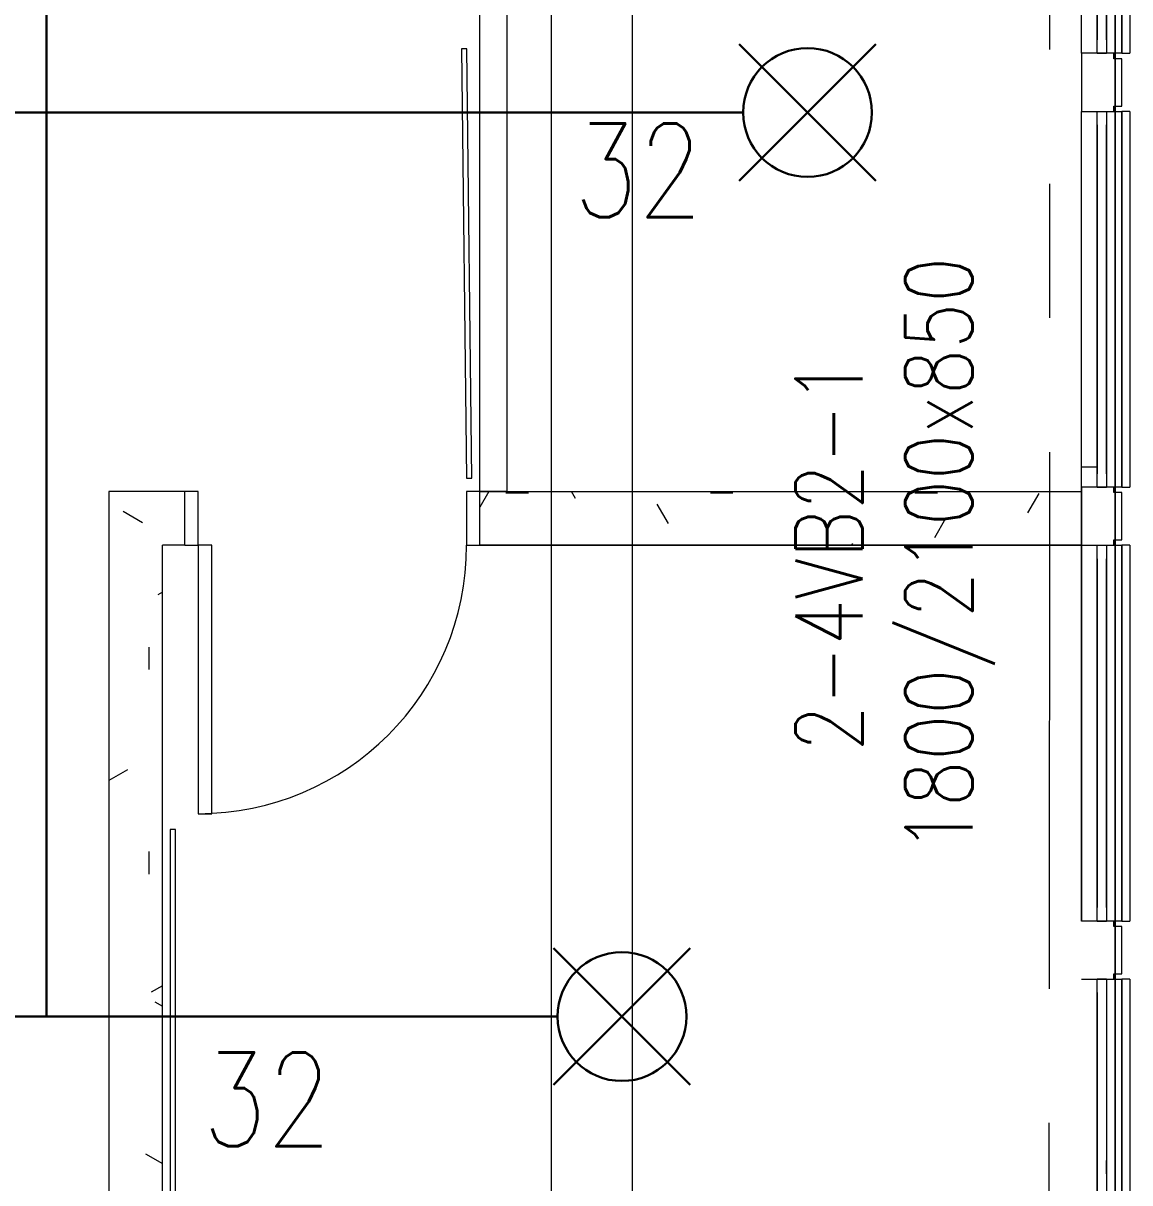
# Model space of a CAD drawing. Header units: millimetres. Extents: x -47219 to 440296, y -79832 to 7189.
# Drawn here: x 3013 to 7137, y -74033 to -69712 of the extents above; entities that cross this region are included whole.
import ezdxf

# ---------------------------------------------------------------- set-up
doc = ezdxf.new("R2010")
doc.units = ezdxf.units.MM
doc.linetypes.add('BLK_2 - 3RD STOREY  LOWER ROOF PLAN-archi clean_25 SEPT 2024$0$IDA - Grid Line', pattern=[3500, 2000, -500, 500, -500])
for name, color, linetype, lineweight in [('BLK_2 - 3RD STOREY  LOWER ROOF PLAN-archi clean_25 SEPT 2024$0$1599_DB_A_BLK2_HQ_R21-2ND STOREY 20230517--$0$S-_COLN----_E', 8, 'Continuous', 9), ('BLK_2 - 3RD STOREY  LOWER ROOF PLAN-archi clean_25 SEPT 2024$0$1599_DB_A_BLK2_HQ_R21-3RD STOREY 230517$0$A-_DOOR----_E', 8, 'Continuous', 9), ('BLK_2 - 3RD STOREY  LOWER ROOF PLAN-archi clean_25 SEPT 2024$0$1599_DB_A_BLK2_HQ_R21-3RD STOREY 230517$0$A-_GENM----_M', 8, 'Continuous', 9), ('BLK_2 - 3RD STOREY  LOWER ROOF PLAN-archi clean_25 SEPT 2024$0$1599_DB_A_BLK2_HQ_R21-3RD STOREY 230517$0$A-_WALL----_H-1', 8, 'Continuous', 9), ('BLK_2 - 3RD STOREY  LOWER ROOF PLAN-archi clean_25 SEPT 2024$0$1599_DB_A_BLK2_HQ_R21-3RD STOREY 230517$0$A-_WALL----_H-2', 8, 'Continuous', 9), ('BLK_2 - 3RD STOREY  LOWER ROOF PLAN-archi clean_25 SEPT 2024$0$1599_DB_A_BLK2_HQ_R21-3RD STOREY 230517$0$A-_WIND----_E', 8, 'Continuous', 9), ('BLK_2 - 3RD STOREY  LOWER ROOF PLAN-archi clean_25 SEPT 2024$0$1599_DB_A_BLK2_HQ_R21-3RD STOREY 230517$0$S-_COLN----_E', 8, 'Continuous', 9), ('BLK_2 - 3RD STOREY  LOWER ROOF PLAN-archi clean_25 SEPT 2024$0$A-_FLOR----_E', 8, 'Continuous', 9), ('BLK_2 - 3RD STOREY  LOWER ROOF PLAN-archi clean_25 SEPT 2024$0$A-_FURT----_E', 8, 'Continuous', 9), ('BLK_2 - 3RD STOREY  LOWER ROOF PLAN-archi clean_25 SEPT 2024$0$A-_GENM----_M', 8, 'Continuous', 9), ('BLK_2 - 3RD STOREY  LOWER ROOF PLAN-archi clean_25 SEPT 2024$0$A-_WALL----_E', 8, 'Continuous', 9), ('BLK_2 - 3RD STOREY  LOWER ROOF PLAN-archi clean_25 SEPT 2024$0$A-_WALL----_E-1', 8, 'Continuous', 18), ('BLK_2 - 3RD STOREY  LOWER ROOF PLAN-archi clean_25 SEPT 2024$0$A-_WIND----_E', 8, 'Continuous', 9), ('BLK_2 - 3RD STOREY  LOWER ROOF PLAN-archi clean_25 SEPT 2024$0$S-_ANOTGRID_E-1', 8, 'BLK_2 - 3RD STOREY  LOWER ROOF PLAN-archi clean_25 SEPT 2024$0$IDA - Grid Line', 9), ('M-_SPRKPIEX_E-', 1, 'Continuous', 30), ('NW_BEAM AND COLUMN', 134, 'Continuous', 5), ('S-_LINE----_N-', 140, 'Continuous', 18), ('S-TEXT', 140, 'Continuous', 18)]:
    doc.layers.add(name, color=color, linetype=linetype, lineweight=lineweight)
doc.layers.add('M-_FIRESPRK_T-', color=7, linetype='Continuous')
doc.styles.add('RomanS_5', font='romans__.ttf', dxfattribs={"width": 0.8, "height": 250})
doc.styles.add('Simplex', font='SIMPLEX.shx', dxfattribs={"width": 0.8, "height": 2.5})
pattern_1 = [(0, (-131307.08, -42727.71), (1016, 254), [83.82, -678.18, 83.82, -678.18, -4064]), (0, (-131307.08, -42727.71), (1016, 254), [-1524, 83.82, -1440.18, 83.82, -678.18, -1778]), (0, (-131307.08, -42727.71), (1016, 254), [-3810, 83.82, -424.18, 83.82, -1186.18]), (120, (-130926.08, -42600.71), (-727.97045, 752.8818), [83.82, -678.18, 83.82, -678.18, -4064]), (120, (-130926.08, -42600.71), (-727.97045, 752.8818), [-1524, 83.82, -1440.18, 83.82, -678.18, -1778]), (120, (-130926.08, -42600.71), (-727.97045, 752.8818), [-3810, 83.82, -424.18, 83.82, -1186.18]), (240, (-130799.08, -42092.71), (-288.02955, -1006.8818), [83.82, -678.18, 83.82, -678.18, -4064]), (240, (-130799.08, -42092.71), (-288.02955, -1006.8818), [-1524, 83.82, -1440.18, 83.82, -678.18, -1778]), (240, (-130799.08, -42092.71), (-288.02955, -1006.8818), [-3810, 83.82, -424.18, 83.82, -1186.18])]

# ---------------------------------------------------------------- blocks, each defined once
blk = doc.blocks.new('3rd Structure')
at = {"layer": 'NW_BEAM AND COLUMN', "color": 8}
for p, q in [((-23450, -79450), (-23450, -50650)), ((-23150, -50650), (-23150, -79450)), ((-21350, -79450), (-21350, -50650)), ((-21350, -50650), (-21350, -79450))]:
    blk.add_line(p, q, dxfattribs=at)
at = {"layer": 'S-TEXT', "color": 8, "insert": (-22541.4, -75668.4), "char_height": 250, "width": 2959.115, "attachment_point": 2, "rotation": 90, "line_spacing_factor": 0.983083, "style": 'RomanS_5'}
blk.add_mtext('2-4VB2-1\\P1800/2100x850', dxfattribs=at)
blk = doc.blocks.new('Under B spk')
for p, q in [((318.2, -318.2), (-318.2, 318.2)), ((318.2, 318.2), (-318.2, -318.2))]:
    blk.add_line(p, q)
blk.add_circle((0, 0), 300)
blk = doc.blocks.new('BLK_2 - 3RD STOREY  LOWER ROOF PLAN-archi clean_25 SEPT 2024$0$1599_DB_A_BLK2_HQ_R21-3RD STOREY 230517$0$IDA - Casement w Top Hung - 2 Panels - 1400L X 1500H - B2-AW02-3436906-LINKVIEW_BLK2_3RD STOREY')
at = {"layer": 'BLK_2 - 3RD STOREY  LOWER ROOF PLAN-archi clean_25 SEPT 2024$0$1599_DB_A_BLK2_HQ_R21-3RD STOREY 230517$0$A-_WIND----_E'}
for p, q in [((-700, 17.5), (700, 17.5)), ((-700, 17.5), (-700, -17.5)), ((700, 17.5), (700, -17.5)), ((700, -17.5), (-700, -17.5))]:
    blk.add_line(p, q, dxfattribs=at)
blk = doc.blocks.new('BLK_2 - 3RD STOREY  LOWER ROOF PLAN-archi clean_25 SEPT 2024$0$fds')
at = {"layer": 'BLK_2 - 3RD STOREY  LOWER ROOF PLAN-archi clean_25 SEPT 2024$0$1599_DB_A_BLK2_HQ_R21-3RD STOREY 230517$0$A-_DOOR----_E'}
for p, q in [((13654.1, -64400.4), (13604.1, -64400.4)), ((13654.1, -64600.4), (13654.1, -64400.4)), ((14704.1, -64400.4), (14654.1, -64400.4)), ((14654.1, -64400.4), (14654.1, -64600.4)), ((13604.1, -64600.4), (13654.1, -64600.4)), ((13654.1, -64600.4), (13654.1, -65600.4)), ((13704.1, -64600.4), (13654.1, -64600.4)), ((13704.1, -65600.4), (13704.1, -64600.4)), ((14654.1, -64600.4), (14704.1, -64600.4)), ((13654.1, -65600.4), (13704.1, -65600.4))]:
    blk.add_line(p, q, dxfattribs=at)
blk.add_arc((13654.1, -64600.4), 1000, 270, 0, dxfattribs=at)
at = {"layer": 'BLK_2 - 3RD STOREY  LOWER ROOF PLAN-archi clean_25 SEPT 2024$0$1599_DB_A_BLK2_HQ_R21-3RD STOREY 230517$0$S-_COLN----_E'}
for p, q in [((13604.1, -64600.4), (13604.1, -64400.4)), ((14703.4, -64600.4), (14703.4, -64400.4))]:
    blk.add_line(p, q, dxfattribs=at)
blk = doc.blocks.new('BLK_2 - 3RD STOREY  LOWER ROOF PLAN-archi clean_25 SEPT 2024$0$IDA - Casement w Top Hung - 2 Panels - 1400L X 1500H - B2-AW02-3436906-BLK 2 3RD STOREY PLAN')
at = {"layer": 'BLK_2 - 3RD STOREY  LOWER ROOF PLAN-archi clean_25 SEPT 2024$0$A-_WIND----_E'}
for p, q in [((-700, 17.5), (700, 17.5)), ((-700, 17.5), (-700, -17.5)), ((-650, 17.5), (-615, 17.5)), ((-650, 17.5), (-25, 17.5)), ((-650, 17.5), (650, 17.5)), ((-650, 17.5), (650, 17.5)), ((-615, 17.5), (-35, 17.5)), ((-615, 17.5), (-60, 17.5)), ((-35, 17.5), (0, 17.5)), ((25, 17.5), (-24.9, 17.5)), ((0, 17.5), (35, 17.5)), ((25, 17.5), (650, 17.5)), ((35, 17.5), (615, 17.5)), ((60, 17.5), (615, 17.5)), ((615, 17.5), (650, 17.5)), ((700, 17.5), (700, -17.5)), ((700, -17.5), (-700, -17.5)), ((-615, -17.5), (-650, -17.5)), ((-25, -17.5), (-650, -17.5)), ((650, -17.5), (-650, -17.5)), ((-650, -17.5), (650, -17.5)), ((-35, -17.5), (-615, -17.5)), ((-60, -17.5), (-615, -17.5)), ((0, -17.5), (-35, -17.5)), ((25, -17.5), (-24.9, -17.5)), ((35, -17.5), (0, -17.5)), ((650, -17.5), (25, -17.5)), ((615, -17.5), (35, -17.5)), ((615, -17.5), (60, -17.5)), ((650, -17.5), (615, -17.5))]:
    blk.add_line(p, q, dxfattribs=at)
blk = doc.blocks.new('BLK_2 - 3RD STOREY  LOWER ROOF PLAN-archi clean_25 SEPT 2024$0$IDA - Casement w Top Hung - 2 Panels - 1400L X 1500H - B2-AW02-3436905-BLK 2 3RD STOREY PLAN')
at = {"layer": 'BLK_2 - 3RD STOREY  LOWER ROOF PLAN-archi clean_25 SEPT 2024$0$A-_WIND----_E'}
for p, q in [((-700, 17.5), (700, 17.5)), ((-700, 17.5), (-700, -17.5)), ((-615, 17.5), (-650, 17.5)), ((-650, 17.5), (-25, 17.5)), ((-650, 17.5), (650, 17.5)), ((650, 17.5), (-650, 17.5)), ((-35, 17.5), (-615, 17.5)), ((-615, 17.5), (-60, 17.5)), ((0, 17.5), (-35, 17.5)), ((-24.9, 17.5), (25, 17.5)), ((35, 17.5), (0, 17.5)), ((25, 17.5), (650, 17.5)), ((615, 17.5), (35, 17.5)), ((60, 17.5), (615, 17.5)), ((650, 17.5), (615, 17.5)), ((700, 17.5), (700, -17.5)), ((700, -17.5), (-700, -17.5)), ((-650, -17.5), (-615, -17.5)), ((-25, -17.5), (-650, -17.5)), ((650, -17.5), (-650, -17.5)), ((650, -17.5), (-650, -17.5)), ((-615, -17.5), (-35, -17.5)), ((-60, -17.5), (-615, -17.5)), ((-35, -17.5), (0, -17.5)), ((-24.9, -17.5), (25, -17.5)), ((0, -17.5), (35, -17.5)), ((650, -17.5), (25, -17.5)), ((35, -17.5), (615, -17.5)), ((615, -17.5), (60, -17.5)), ((615, -17.5), (650, -17.5))]:
    blk.add_line(p, q, dxfattribs=at)
blk = doc.blocks.new('BLK_2 - 3RD STOREY  LOWER ROOF PLAN-archi clean_25 SEPT 2024$0$IDA - Casement w Top Hung - 2 Panels - 1400L X 1500H - B2-AW02-V4-BLK 2 3RD STOREY PLAN')
at = {"layer": 'BLK_2 - 3RD STOREY  LOWER ROOF PLAN-archi clean_25 SEPT 2024$0$A-_WIND----_E'}
for p, q in [((-700, 17.5), (700, 17.5)), ((-700, 17.5), (-700, -17.5)), ((-615, 17.5), (-650, 17.5)), ((-650, 17.5), (-25, 17.5)), ((-650, 17.5), (650, 17.5)), ((650, 17.5), (-650, 17.5)), ((-35, 17.5), (-615, 17.5)), ((-615, 17.5), (-60, 17.5)), ((-2.3, 17.5), (-35, 17.5)), ((-24.9, 17.5), (25, 17.5)), ((35, 17.5), (0, 17.5)), ((25, 17.5), (650, 17.5)), ((615, 17.5), (35, 17.5)), ((60, 17.5), (615, 17.5)), ((650, 17.5), (615, 17.5)), ((700, 17.5), (700, -17.5)), ((700, -17.5), (-700, -17.5)), ((-650, -17.5), (-615, -17.5)), ((-25, -17.5), (-650, -17.5)), ((650, -17.5), (-650, -17.5)), ((650, -17.5), (-650, -17.5)), ((-615, -17.5), (-35, -17.5)), ((-60, -17.5), (-615, -17.5)), ((-35, -17.5), (-2.3, -17.5)), ((-24.9, -17.5), (25, -17.5)), ((0, -17.5), (35, -17.5)), ((650, -17.5), (25, -17.5)), ((35, -17.5), (615, -17.5)), ((615, -17.5), (60, -17.5)), ((615, -17.5), (650, -17.5))]:
    blk.add_line(p, q, dxfattribs=at)
blk = doc.blocks.new('BLK_2 - 3RD STOREY  LOWER ROOF PLAN-archi clean_25 SEPT 2024$0$Wall Motif - Type 1-2680402-BLK 2 3RD STOREY PLAN')
at = {"layer": 'BLK_2 - 3RD STOREY  LOWER ROOF PLAN-archi clean_25 SEPT 2024$0$A-_GENM----_M'}
for p, q in [((-575, -75), (825, -75)), ((-575, -75), (-575, -105)), ((-525, -75), (81.1, -75)), ((-481.1, -75), (125, -75)), ((-481.1, -75), (731.1, -75)), ((125, -75), (731.1, -75)), ((168.9, -75), (775, -75)), ((825, -105), (825, -75)), ((825, -105), (-575, -105)), ((81.1, -105), (-525, -105)), ((125, -105), (-481.1, -105)), ((731.1, -105), (-481.1, -105)), ((731.1, -105), (125, -105)), ((775, -105), (168.9, -105))]:
    blk.add_line(p, q, dxfattribs=at)
blk = doc.blocks.new('BLK_2 - 3RD STOREY  LOWER ROOF PLAN-archi clean_25 SEPT 2024$0$Wall Motif - Type 1-V11-BLK 2 3RD STOREY PLAN')
at = {"layer": 'BLK_2 - 3RD STOREY  LOWER ROOF PLAN-archi clean_25 SEPT 2024$0$A-_GENM----_M'}
for p, q in [((-575, -75), (825, -75)), ((-575, -75), (-575, -105)), ((-525, -75), (81.1, -75)), ((-481.1, -75), (122.7, -75)), ((-481.1, -75), (731.1, -75)), ((125, -75), (731.1, -75)), ((168.9, -75), (775, -75)), ((825, -105), (825, -75)), ((825, -105), (-575, -105)), ((81.1, -105), (-525, -105)), ((122.7, -105), (-481.1, -105)), ((731.1, -105), (-481.1, -105)), ((731.1, -105), (125, -105)), ((775, -105), (168.9, -105))]:
    blk.add_line(p, q, dxfattribs=at)
blk = doc.blocks.new('BLK_2 - 3RD STOREY  LOWER ROOF PLAN-archi clean_25 SEPT 2024$0$1599_DB_A_BLK2_HQ_R21-3RD STOREY 230517$0$Wall Motif - Type 1-2680402-LINKVIEW_BLK2_3RD STOREY')
at = {"layer": 'BLK_2 - 3RD STOREY  LOWER ROOF PLAN-archi clean_25 SEPT 2024$0$1599_DB_A_BLK2_HQ_R21-3RD STOREY 230517$0$A-_GENM----_M'}
for p, q in [((-575, -75), (825, -75)), ((-575, -75), (-575, -105)), ((825, -105), (825, -75)), ((825, -105), (-575, -105))]:
    blk.add_line(p, q, dxfattribs=at)
blk = doc.blocks.new('BLK_2 - 3RD STOREY  LOWER ROOF PLAN-archi clean_25 SEPT 2024$0$1599_DB_A_BLK2_HQ_R21-3RD STOREY 230517$0$IDA - Casement w Top Hung - 2 Panels - 1400L X 1500H - B2-AW02-3436905-LINKVIEW_BLK2_3RD STOREY')
at = {"layer": 'BLK_2 - 3RD STOREY  LOWER ROOF PLAN-archi clean_25 SEPT 2024$0$1599_DB_A_BLK2_HQ_R21-3RD STOREY 230517$0$A-_WIND----_E'}
for p, q in [((-700, 17.5), (700, 17.5)), ((-700, 17.5), (-700, -17.5)), ((700, 17.5), (700, -17.5)), ((700, -17.5), (-700, -17.5))]:
    blk.add_line(p, q, dxfattribs=at)
blk = doc.blocks.new('BLK_2 - 3RD STOREY  LOWER ROOF PLAN-archi clean_25 SEPT 2024$0$sdfsdf')
at = {"layer": 'BLK_2 - 3RD STOREY  LOWER ROOF PLAN-archi clean_25 SEPT 2024$0$1599_DB_A_BLK2_HQ_R21-3RD STOREY 230517$0$S-_COLN----_E'}
h = blk.add_hatch(dxfattribs=at)
h.set_pattern_fill('FP_2', color=256, angle=90, style=0, pattern_type=2)
h.set_pattern_definition([(90, (-195907.58, -113523.96), (-254, 1016), [83.82, -678.18, 83.82, -678.18, -4064]), (90, (-195907.58, -113523.96), (-254, 1016), [-1524, 83.82, -1440.18, 83.82, -678.18, -1778]), (90, (-195907.58, -113523.96), (-254, 1016), [-3810, 83.82, -424.18, 83.82, -1186.18]), (210, (-196034.58, -113142.96), (-752.8818, -727.97045), [83.82, -678.18, 83.82, -678.18, -4064]), (210, (-196034.58, -113142.96), (-752.8818, -727.97045), [-1524, 83.82, -1440.18, 83.82, -678.18, -1778]), (210, (-196034.58, -113142.96), (-752.8818, -727.97045), [-3810, 83.82, -424.18, 83.82, -1186.18]), (330, (-196542.58, -113015.96), (1006.8818, -288.02955), [83.82, -678.18, 83.82, -678.18, -4064]), (330, (-196542.58, -113015.96), (1006.8818, -288.02955), [-1524, 83.82, -1440.18, 83.82, -678.18, -1778]), (330, (-196542.58, -113015.96), (1006.8818, -288.02955), [-3810, 83.82, -424.18, 83.82, -1186.18])])
h.paths.add_polyline_path([(-127786.4, -118202.4), (-127786.4, -114385.7), (-127832.9, -114185.7), (-127986.4, -114185.7), (-127985.7, -118202.4)])
h = blk.add_hatch(dxfattribs=at)
h.set_pattern_fill('FP_2', color=256, style=0, pattern_type=2)
h.set_pattern_definition([(0, (-123712.29, -46317.58), (1016, 254), [83.82, -678.18, 83.82, -678.18, -4064]), (0, (-123712.29, -46317.58), (1016, 254), [-1524, 83.82, -1440.18, 83.82, -678.18, -1778]), (0, (-123712.29, -46317.58), (1016, 254), [-3810, 83.82, -424.18, 83.82, -1186.18]), (120, (-123331.29, -46190.58), (-727.97045, 752.8818), [83.82, -678.18, 83.82, -678.18, -4064]), (120, (-123331.29, -46190.58), (-727.97045, 752.8818), [-1524, 83.82, -1440.18, 83.82, -678.18, -1778]), (120, (-123331.29, -46190.58), (-727.97045, 752.8818), [-3810, 83.82, -424.18, 83.82, -1186.18]), (240, (-123204.29, -45682.58), (-288.02955, -1006.8818), [83.82, -678.18, 83.82, -678.18, -4064]), (240, (-123204.29, -45682.58), (-288.02955, -1006.8818), [-1524, 83.82, -1440.18, 83.82, -678.18, -1778]), (240, (-123204.29, -45682.58), (-288.02955, -1006.8818), [-3810, 83.82, -424.18, 83.82, -1186.18])])
h.paths.add_polyline_path([(-126602.7, -114385.7), (-124361.4, -114385.7), (-124361.4, -114185.7), (-126603.4, -114185.7)])
h = blk.add_hatch(dxfattribs=at)
h.set_pattern_fill('FP_2', color=256, style=0, pattern_type=2)
h.set_pattern_definition([(0, (-131307.08, -42727.71), (1016, 254), [83.82, -678.18, 83.82, -678.18, -4064]), (0, (-131307.08, -42727.71), (1016, 254), [-1524, 83.82, -1440.18, 83.82, -678.18, -1778]), (0, (-131307.08, -42727.71), (1016, 254), [-3810, 83.82, -424.18, 83.82, -1186.18]), (120, (-130926.08, -42600.71), (-727.97045, 752.8818), [83.82, -678.18, 83.82, -678.18, -4064]), (120, (-130926.08, -42600.71), (-727.97045, 752.8818), [-1524, 83.82, -1440.18, 83.82, -678.18, -1778]), (120, (-130926.08, -42600.71), (-727.97045, 752.8818), [-3810, 83.82, -424.18, 83.82, -1186.18]), (240, (-130799.08, -42092.71), (-288.02955, -1006.8818), [83.82, -678.18, 83.82, -678.18, -4064]), (240, (-130799.08, -42092.71), (-288.02955, -1006.8818), [-1524, 83.82, -1440.18, 83.82, -678.18, -1778]), (240, (-130799.08, -42092.71), (-288.02955, -1006.8818), [-3810, 83.82, -424.18, 83.82, -1186.18])])
h.paths.add_polyline_path([(-124303.6, -114385.7), (-124241.4, -114385.7), (-124241.4, -114365.7), (-124236.4, -114365.7), (-124237.9, -114189), (-124241.4, -114189), (-124241.4, -114169), (-124361.4, -114169), (-124361.4, -114385.7)], flags=0)
at = {"layer": 'BLK_2 - 3RD STOREY  LOWER ROOF PLAN-archi clean_25 SEPT 2024$0$1599_DB_A_BLK2_HQ_R21-2ND STOREY 20230517--$0$S-_COLN----_E'}
for points in [[(-126633.7, -114135.5), (-126652.2, -112535.5), (-126672.2, -112535.5), (-126653.7, -114135.5)], [(-127737.3, -117844.9), (-127737.3, -115444.9), (-127757.3, -115444.9), (-127757.3, -117844.9)]]:
    blk.add_lwpolyline(points, close=True, dxfattribs=at)
at = {"layer": 'BLK_2 - 3RD STOREY  LOWER ROOF PLAN-archi clean_25 SEPT 2024$0$1599_DB_A_BLK2_HQ_R21-3RD STOREY 230517$0$S-_COLN----_E'}
for p, q in [((-124361.4, -112552.4), (-124361.4, -111152.4)), ((-124211.4, -111152.4), (-124211.4, -112552.4)), ((-124241.4, -112552.4), (-124268.6, -112552.4)), ((-124211.4, -112552.4), (-124241.4, -112552.4)), ((-124241.4, -112572.4), (-124241.4, -112552.4)), ((-124236.4, -112572.4), (-124236.4, -112552.4)), ((-124211.4, -112572.4), (-124241.4, -112572.4)), ((-124236.4, -112572.4), (-124236.4, -112749)), ((-124211.4, -112749), (-124211.4, -112572.4)), ((-124361.4, -114169), (-124361.4, -112769)), ((-124268.6, -112769), (-124241.4, -112769)), ((-124241.4, -112749), (-124211.4, -112749)), ((-124241.4, -112769), (-124241.4, -112749)), ((-124241.4, -112769), (-124211.4, -112769)), ((-124236.4, -112769), (-124236.4, -112749)), ((-124211.4, -112769), (-124211.4, -114169)), ((-124303.6, -114094), (-124361.4, -114094)), ((-127986.4, -114185.7), (-127986.4, -118002.4)), ((-127702.7, -114185.7), (-127986.4, -114185.7)), ((-126603.4, -114185.7), (-124361.4, -114185.7)), ((-124241.4, -114169), (-124268.6, -114169)), ((-124211.4, -114169), (-124241.4, -114169)), ((-124241.4, -114189), (-124241.4, -114169)), ((-124211.4, -114189), (-124241.4, -114189)), ((-124236.4, -114189), (-124236.4, -114169)), ((-124236.4, -114189), (-124236.4, -114365.7)), ((-124211.4, -114365.7), (-124211.4, -114189)), ((-124241.4, -114365.7), (-124211.4, -114365.7)), ((-124241.4, -114385.7), (-124241.4, -114365.7)), ((-124236.4, -114385.7), (-124236.4, -114365.7)), ((-127786.4, -118002.4), (-127786.4, -114385.7)), ((-124361.4, -114385.7), (-124303.6, -114385.7)), ((-124268.6, -114385.7), (-124241.4, -114385.7)), ((-124241.4, -114385.7), (-124211.4, -114385.7)), ((-124211.4, -114385.7), (-124211.4, -115785.7)), ((-124303.6, -115785.7), (-124361.4, -115785.7)), ((-124241.4, -115785.7), (-124268.6, -115785.7)), ((-124211.4, -115785.7), (-124241.4, -115785.7)), ((-124241.4, -115805.7), (-124241.4, -115785.7)), ((-124236.4, -115805.7), (-124236.4, -115785.7)), ((-124211.4, -115805.7), (-124241.4, -115805.7)), ((-124236.4, -115805.7), (-124236.4, -115982.4)), ((-124211.4, -115982.4), (-124211.4, -115805.7)), ((-124361.4, -116002.4), (-124303.6, -116002.4)), ((-124268.6, -116002.4), (-124241.4, -116002.4)), ((-124241.4, -115982.4), (-124211.4, -115982.4)), ((-124241.4, -116002.4), (-124241.4, -115982.4)), ((-124241.4, -116002.4), (-124211.4, -116002.4)), ((-124236.4, -116002.4), (-124236.4, -115982.4)), ((-124211.4, -116002.4), (-124211.4, -117402.4))]:
    blk.add_line(p, q, dxfattribs=at)
for points in [[(-126503.4, -112301.8), (-126503.4, -114185.7), (-126603.4, -114185.7), (-126603.4, -112301.8), (-126503.4, -112301.8), (-126503.4, -114185.7), (-126603.4, -114185.7), (-126603.4, -112301.8), (-126503.4, -112301.8), (-126503.4, -114185.7), (-126603.4, -114185.7), (-126603.4, -112301.8)], [(-124361.4, -114169), (-124361.4, -114385.7), (-124361.4, -114169), (-124361.4, -114385.7), (-124361.4, -114169), (-124361.4, -114385.7)], [(-127702.7, -114385.7), (-127786.4, -114385.7)], [(-126602.7, -114385.7), (-124361.4, -114385.7), (-126602.7, -114385.7), (-124361.4, -114385.7), (-126602.7, -114385.7), (-124361.4, -114385.7)], [(-124361.4, -115785.7), (-124361.4, -114385.7), (-124361.4, -115785.7), (-124361.4, -114385.7), (-124361.4, -115785.7), (-124361.4, -114385.7)]]:
    blk.add_lwpolyline(points, dxfattribs=at)
at = {"layer": 'BLK_2 - 3RD STOREY  LOWER ROOF PLAN-archi clean_25 SEPT 2024$0$A-_FLOR----_E'}
for p, q in [((-124236.4, -112572.4), (-124236.4, -112552.4)), ((-124236.4, -112769), (-124236.4, -112552.4)), ((-124236.4, -112749), (-124236.4, -112572.4)), ((-124236.4, -112769), (-124236.4, -112749)), ((-124236.4, -114189), (-124236.4, -114169)), ((-124236.4, -114385.7), (-124236.4, -114169)), ((-124236.4, -114365.7), (-124236.4, -114189)), ((-124236.4, -114385.7), (-124236.4, -114365.7)), ((-124236.4, -115805.7), (-124236.4, -115785.7)), ((-124236.4, -116002.4), (-124236.4, -115785.7)), ((-124236.4, -115982.4), (-124236.4, -115805.7)), ((-124236.4, -116002.4), (-124236.4, -115982.4))]:
    blk.add_line(p, q, dxfattribs=at)
at = {"layer": 'BLK_2 - 3RD STOREY  LOWER ROOF PLAN-archi clean_25 SEPT 2024$0$A-_FURT----_E'}
for p, q in [((-124361.4, -112552.4), (-124361.4, -112769)), ((-124303.6, -112552.4), (-124361.4, -112552.4)), ((-124361.4, -112552.4), (-124361.4, -112769)), ((-124361.4, -112769), (-124303.6, -112769))]:
    blk.add_line(p, q, dxfattribs=at)
at = {"layer": 'BLK_2 - 3RD STOREY  LOWER ROOF PLAN-archi clean_25 SEPT 2024$0$A-_WALL----_E'}
for p, q in [((-124361.4, -112552.4), (-124361.4, -111152.4)), ((-124211.4, -111152.4), (-124211.4, -112552.4)), ((-124241.4, -112552.4), (-124361.4, -112552.4)), ((-124211.4, -112552.4), (-124241.4, -112552.4)), ((-124236.4, -112572.4), (-124236.4, -112749)), ((-124361.4, -114169), (-124361.4, -112769)), ((-124361.4, -112769), (-124241.4, -112769)), ((-124241.4, -112769), (-124211.4, -112769)), ((-124211.4, -112769), (-124211.4, -114169)), ((-124241.4, -114169), (-124361.4, -114169)), ((-124211.4, -114169), (-124241.4, -114169)), ((-124236.4, -114189), (-124236.4, -114365.7)), ((-124361.4, -115785.7), (-124361.4, -114385.7)), ((-124361.4, -114385.7), (-124241.4, -114385.7)), ((-124241.4, -114385.7), (-124211.4, -114385.7)), ((-124211.4, -114385.7), (-124211.4, -115785.7)), ((-124241.4, -115785.7), (-124361.4, -115785.7)), ((-124211.4, -115785.7), (-124241.4, -115785.7)), ((-124236.4, -115805.7), (-124236.4, -115982.4)), ((-124361.4, -116002.4), (-124241.4, -116002.4)), ((-124241.4, -116002.4), (-124211.4, -116002.4)), ((-124211.4, -116002.4), (-124211.4, -117402.4))]:
    blk.add_line(p, q, dxfattribs=at)
at = {"layer": 'BLK_2 - 3RD STOREY  LOWER ROOF PLAN-archi clean_25 SEPT 2024$0$A-_WALL----_E-1'}
for p, q in [((-124241.4, -112552.4), (-124361.4, -112552.4)), ((-124241.4, -112572.4), (-124241.4, -112552.4)), ((-124211.4, -112572.4), (-124241.4, -112572.4)), ((-124211.4, -112749), (-124211.4, -112572.4)), ((-124361.4, -112769), (-124241.4, -112769)), ((-124241.4, -112769), (-124241.4, -112749)), ((-124241.4, -112749), (-124211.4, -112749)), ((-124241.4, -114169), (-124361.4, -114169)), ((-124361.4, -114169), (-124361.4, -114385.7)), ((-124241.4, -114189), (-124241.4, -114169)), ((-124211.4, -114189), (-124241.4, -114189)), ((-124211.4, -114365.7), (-124211.4, -114189)), ((-124241.4, -114385.7), (-124241.4, -114365.7)), ((-124241.4, -114365.7), (-124211.4, -114365.7)), ((-124361.4, -114385.7), (-124241.4, -114385.7)), ((-124241.4, -115785.7), (-124361.4, -115785.7)), ((-124241.4, -115805.7), (-124241.4, -115785.7)), ((-124211.4, -115805.7), (-124241.4, -115805.7)), ((-124211.4, -115982.4), (-124211.4, -115805.7)), ((-124361.4, -116002.4), (-124241.4, -116002.4)), ((-124241.4, -116002.4), (-124241.4, -115982.4)), ((-124241.4, -115982.4), (-124211.4, -115982.4))]:
    blk.add_line(p, q, dxfattribs=at)
blk.add_blockref('BLK_2 - 3RD STOREY  LOWER ROOF PLAN-archi clean_25 SEPT 2024$0$fds', (-141306.8, -49785.3))
at = {"layer": 'BLK_2 - 3RD STOREY  LOWER ROOF PLAN-archi clean_25 SEPT 2024$0$1599_DB_A_BLK2_HQ_R21-3RD STOREY 230517$0$S-_COLN----_E'}
for name, p, rotation in [('BLK_2 - 3RD STOREY  LOWER ROOF PLAN-archi clean_25 SEPT 2024$0$1599_DB_A_BLK2_HQ_R21-3RD STOREY 230517$0$IDA - Casement w Top Hung - 2 Panels - 1400L X 1500H - B2-AW02-3436905-LINKVIEW_BLK2_3RD STOREY', (-124286.1, -111852.4), 90), ('BLK_2 - 3RD STOREY  LOWER ROOF PLAN-archi clean_25 SEPT 2024$0$1599_DB_A_BLK2_HQ_R21-3RD STOREY 230517$0$Wall Motif - Type 1-2680402-LINKVIEW_BLK2_3RD STOREY', (-124286.4, -111977.4), 90), ('BLK_2 - 3RD STOREY  LOWER ROOF PLAN-archi clean_25 SEPT 2024$0$1599_DB_A_BLK2_HQ_R21-3RD STOREY 230517$0$IDA - Casement w Top Hung - 2 Panels - 1400L X 1500H - B2-AW02-3436905-LINKVIEW_BLK2_3RD STOREY', (-124286.1, -113469), 90), ('BLK_2 - 3RD STOREY  LOWER ROOF PLAN-archi clean_25 SEPT 2024$0$1599_DB_A_BLK2_HQ_R21-3RD STOREY 230517$0$Wall Motif - Type 1-2680402-LINKVIEW_BLK2_3RD STOREY', (-124286.4, -113594), 90), ('BLK_2 - 3RD STOREY  LOWER ROOF PLAN-archi clean_25 SEPT 2024$0$1599_DB_A_BLK2_HQ_R21-3RD STOREY 230517$0$IDA - Casement w Top Hung - 2 Panels - 1400L X 1500H - B2-AW02-3436905-LINKVIEW_BLK2_3RD STOREY', (-124286.1, -115085.7), 90), ('BLK_2 - 3RD STOREY  LOWER ROOF PLAN-archi clean_25 SEPT 2024$0$1599_DB_A_BLK2_HQ_R21-3RD STOREY 230517$0$Wall Motif - Type 1-2680402-LINKVIEW_BLK2_3RD STOREY', (-124286.4, -115210.7), 90), ('BLK_2 - 3RD STOREY  LOWER ROOF PLAN-archi clean_25 SEPT 2024$0$1599_DB_A_BLK2_HQ_R21-3RD STOREY 230517$0$IDA - Casement w Top Hung - 2 Panels - 1400L X 1500H - B2-AW02-3436906-LINKVIEW_BLK2_3RD STOREY', (-124286.1, -116702.4), 270), ('BLK_2 - 3RD STOREY  LOWER ROOF PLAN-archi clean_25 SEPT 2024$0$1599_DB_A_BLK2_HQ_R21-3RD STOREY 230517$0$Wall Motif - Type 1-2680402-LINKVIEW_BLK2_3RD STOREY', (-124286.4, -116827.4), 90)]:
    blk.add_blockref(name, p, dxfattribs=dict(at, rotation=rotation))
at = {"layer": 'BLK_2 - 3RD STOREY  LOWER ROOF PLAN-archi clean_25 SEPT 2024$0$A-_GENM----_M', "rotation": 90}
for name, p in [('BLK_2 - 3RD STOREY  LOWER ROOF PLAN-archi clean_25 SEPT 2024$0$Wall Motif - Type 1-2680402-BLK 2 3RD STOREY PLAN', (-124286.4, -111977.4)), ('BLK_2 - 3RD STOREY  LOWER ROOF PLAN-archi clean_25 SEPT 2024$0$Wall Motif - Type 1-V11-BLK 2 3RD STOREY PLAN', (-124286.4, -113594)), ('BLK_2 - 3RD STOREY  LOWER ROOF PLAN-archi clean_25 SEPT 2024$0$Wall Motif - Type 1-2680402-BLK 2 3RD STOREY PLAN', (-124286.4, -115210.7)), ('BLK_2 - 3RD STOREY  LOWER ROOF PLAN-archi clean_25 SEPT 2024$0$Wall Motif - Type 1-2680402-BLK 2 3RD STOREY PLAN', (-124286.4, -116827.4))]:
    blk.add_blockref(name, p, dxfattribs=at)
at = {"layer": 'BLK_2 - 3RD STOREY  LOWER ROOF PLAN-archi clean_25 SEPT 2024$0$A-_WIND----_E'}
for name, p, rotation in [('BLK_2 - 3RD STOREY  LOWER ROOF PLAN-archi clean_25 SEPT 2024$0$IDA - Casement w Top Hung - 2 Panels - 1400L X 1500H - B2-AW02-3436905-BLK 2 3RD STOREY PLAN', (-124286.1, -111852.4), 90), ('BLK_2 - 3RD STOREY  LOWER ROOF PLAN-archi clean_25 SEPT 2024$0$IDA - Casement w Top Hung - 2 Panels - 1400L X 1500H - B2-AW02-V4-BLK 2 3RD STOREY PLAN', (-124286.1, -113469), 90), ('BLK_2 - 3RD STOREY  LOWER ROOF PLAN-archi clean_25 SEPT 2024$0$IDA - Casement w Top Hung - 2 Panels - 1400L X 1500H - B2-AW02-3436905-BLK 2 3RD STOREY PLAN', (-124286.1, -115085.7), 90), ('BLK_2 - 3RD STOREY  LOWER ROOF PLAN-archi clean_25 SEPT 2024$0$IDA - Casement w Top Hung - 2 Panels - 1400L X 1500H - B2-AW02-3436906-BLK 2 3RD STOREY PLAN', (-124286.1, -116702.4), 270)]:
    blk.add_blockref(name, p, dxfattribs=dict(at, rotation=rotation))
blk = doc.blocks.new('BLK_2 - 3RD STOREY  LOWER ROOF PLAN-archi clean_25 SEPT 2024')
at = {"layer": 'BLK_2 - 3RD STOREY  LOWER ROOF PLAN-archi clean_25 SEPT 2024$0$1599_DB_A_BLK2_HQ_R21-3RD STOREY 230517$0$A-_WALL----_H-1'}
h = blk.add_hatch(dxfattribs=at)
h.set_pattern_fill('FP_2', color=256, style=0, pattern_type=2)
h.set_pattern_definition(pattern_1)
h.paths.add_polyline_path([(-124361.4, -112769), (-124241.4, -112769), (-124241.4, -112749), (-124236.4, -112749), (-124237.9, -112572.4), (-124241.4, -112572.4), (-124241.4, -112552.4), (-124361.4, -112552.4)], flags=0)
h = blk.add_hatch(dxfattribs=at)
h.set_pattern_fill('FP_2', color=256, style=0, pattern_type=2)
h.set_pattern_definition(pattern_1)
h.paths.add_polyline_path([(-124303.6, -116002.4), (-124241.4, -116002.4), (-124241.4, -115982.4), (-124236.4, -115982.4), (-124237.9, -115805.7), (-124241.4, -115805.7), (-124241.4, -115785.7), (-124361.4, -115785.7), (-124361.4, -116002.4)], flags=0)
at = {"layer": 'BLK_2 - 3RD STOREY  LOWER ROOF PLAN-archi clean_25 SEPT 2024$0$1599_DB_A_BLK2_HQ_R21-3RD STOREY 230517$0$A-_WALL----_H-2'}
h = blk.add_hatch(dxfattribs=at)
h.set_pattern_fill('FP_2', color=256, style=0, pattern_type=2)
h.set_pattern_definition([(0, (-131307.08, -42661.05), (1016, 254), [83.82, -678.18, 83.82, -678.18, -4064]), (0, (-131307.08, -42661.05), (1016, 254), [-1524, 83.82, -1440.18, 83.82, -678.18, -1778]), (0, (-131307.08, -42661.05), (1016, 254), [-3810, 83.82, -424.18, 83.82, -1186.18]), (120, (-130926.08, -42534.05), (-727.97045, 752.8818), [83.82, -678.18, 83.82, -678.18, -4064]), (120, (-130926.08, -42534.05), (-727.97045, 752.8818), [-1524, 83.82, -1440.18, 83.82, -678.18, -1778]), (120, (-130926.08, -42534.05), (-727.97045, 752.8818), [-3810, 83.82, -424.18, 83.82, -1186.18]), (240, (-130799.08, -42026.05), (-288.02955, -1006.8818), [83.82, -678.18, 83.82, -678.18, -4064]), (240, (-130799.08, -42026.05), (-288.02955, -1006.8818), [-1524, 83.82, -1440.18, 83.82, -678.18, -1778]), (240, (-130799.08, -42026.05), (-288.02955, -1006.8818), [-3810, 83.82, -424.18, 83.82, -1186.18])])
h.paths.add_polyline_path([(-124361.4, -114335.7), (-124361.4, -114235.7), (-124486.4, -114235.7), (-124486.4, -114335.7)], flags=0)
at = {"layer": 'BLK_2 - 3RD STOREY  LOWER ROOF PLAN-archi clean_25 SEPT 2024$0$S-_ANOTGRID_E-1'}
blk.add_line((-124434.4, -37038.2), (-124486.4, -122559.3), dxfattribs=at)
at = {"layer": 'BLK_2 - 3RD STOREY  LOWER ROOF PLAN-archi clean_25 SEPT 2024$0$A-_WALL----_E'}
blk.add_blockref('BLK_2 - 3RD STOREY  LOWER ROOF PLAN-archi clean_25 SEPT 2024$0$sdfsdf', (0, 0), dxfattribs=at)

msp = doc.modelspace()

# ---------------------------------------------------------------- linework, layer by layer
at = {"layer": 'M-_SPRKPIEX_E-'}
for p, q in [((3099.5, -66366.4), (3099.5, -73414.1)), ((2897.4, -70045.2), (5696.1, -70045.2)), ((2891.6, -73414.1), (5004.6, -73414.1))]:
    msp.add_line(p, q, dxfattribs=at)

# ---------------------------------------------------------------- block references
msp.add_blockref('BLK_2 - 3RD STOREY  LOWER ROOF PLAN-archi clean_25 SEPT 2024', (131318.5, 42727.7), dxfattribs=at)
at = {"layer": 'M-_SPRKPIEX_E-', "xscale": 0.8, "yscale": 0.8, "zscale": 0.8}
for p in [(5936.1, -70045.2), (5244.6, -73414.1)]:
    msp.add_blockref('Under B spk', p, dxfattribs=at)
at = {"layer": 'S-_LINE----_N-'}
msp.add_blockref('3rd Structure', (28432.1, 3975.3), dxfattribs=at)

# ---------------------------------------------------------------- texts
at = {"layer": 'M-_FIRESPRK_T-', "style": 'Simplex', "width": 0.8}
for p in [(5064.3, -70435.6), (3681.2, -73897.3)]:
    msp.add_text('32', height=350, dxfattribs=at).set_placement(p)

doc.saveas('drawing.dxf')
